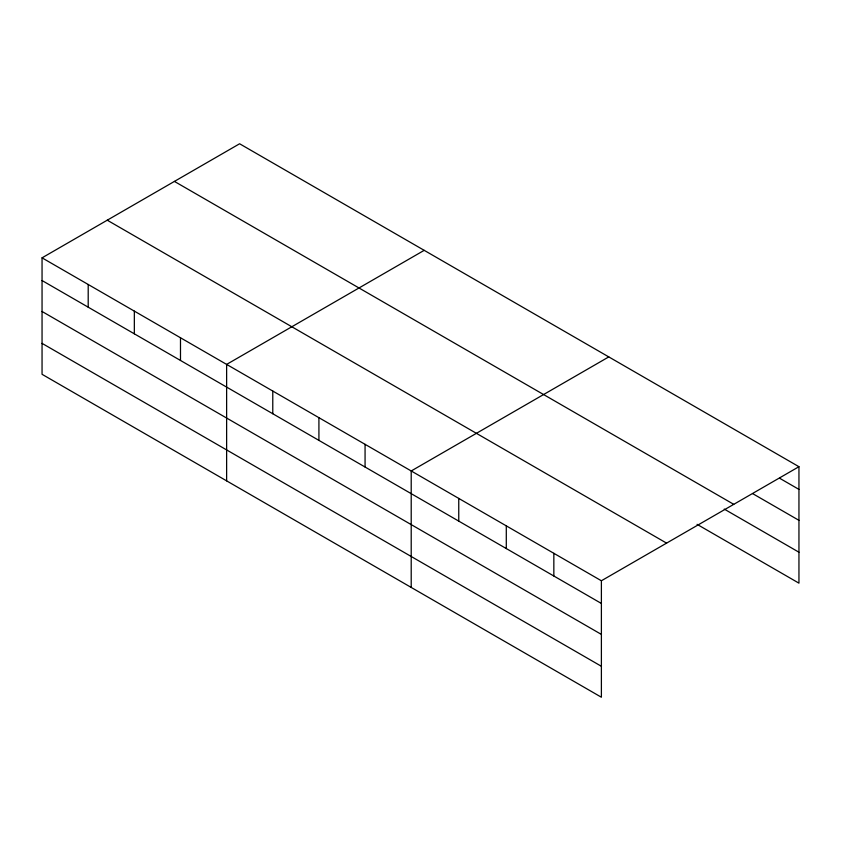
<?xml version="1.0" encoding="UTF-8"?>
<svg xmlns="http://www.w3.org/2000/svg" width="841" height="841" viewBox="0 0 841 841"><rect width="100%" height="100%" fill="white"/><g stroke="black" fill="none" stroke-linecap="round" stroke-linejoin="round"><path stroke-width="1.26" d="M601.389 634.408L601.389 580.763L42.05 257.84L42.05 374.298L601.389 697.231L601.389 634.408L42.05 311.475M697.073 524.342L798.95 583.16L798.95 466.702L239.611 143.769L42.05 257.84M424.2 250.334L226.628 364.405L226.628 480.863M608.779 356.91L411.207 470.971L411.207 587.428M601.389 580.763L798.95 466.702M779.702 478.287L798.95 489.399M752.537 493.551L798.95 520.337M174.423 181.414L733.751 504.337M724.238 509.089L798.95 552.222M107.249 220.195L666.577 543.128M42.05 280.537L601.389 603.46M42.05 343.359L601.389 666.282M553.841 553.315L553.841 576.011M506.293 525.867L506.293 548.563M458.755 498.419L458.755 521.115M365.068 444.332L365.068 467.028M318.918 417.683L318.918 440.39M272.778 391.044L272.778 413.74M180.489 337.756L180.489 360.463M134.339 311.117L134.339 333.814M88.2 284.479L88.2 307.175"/></g></svg>
